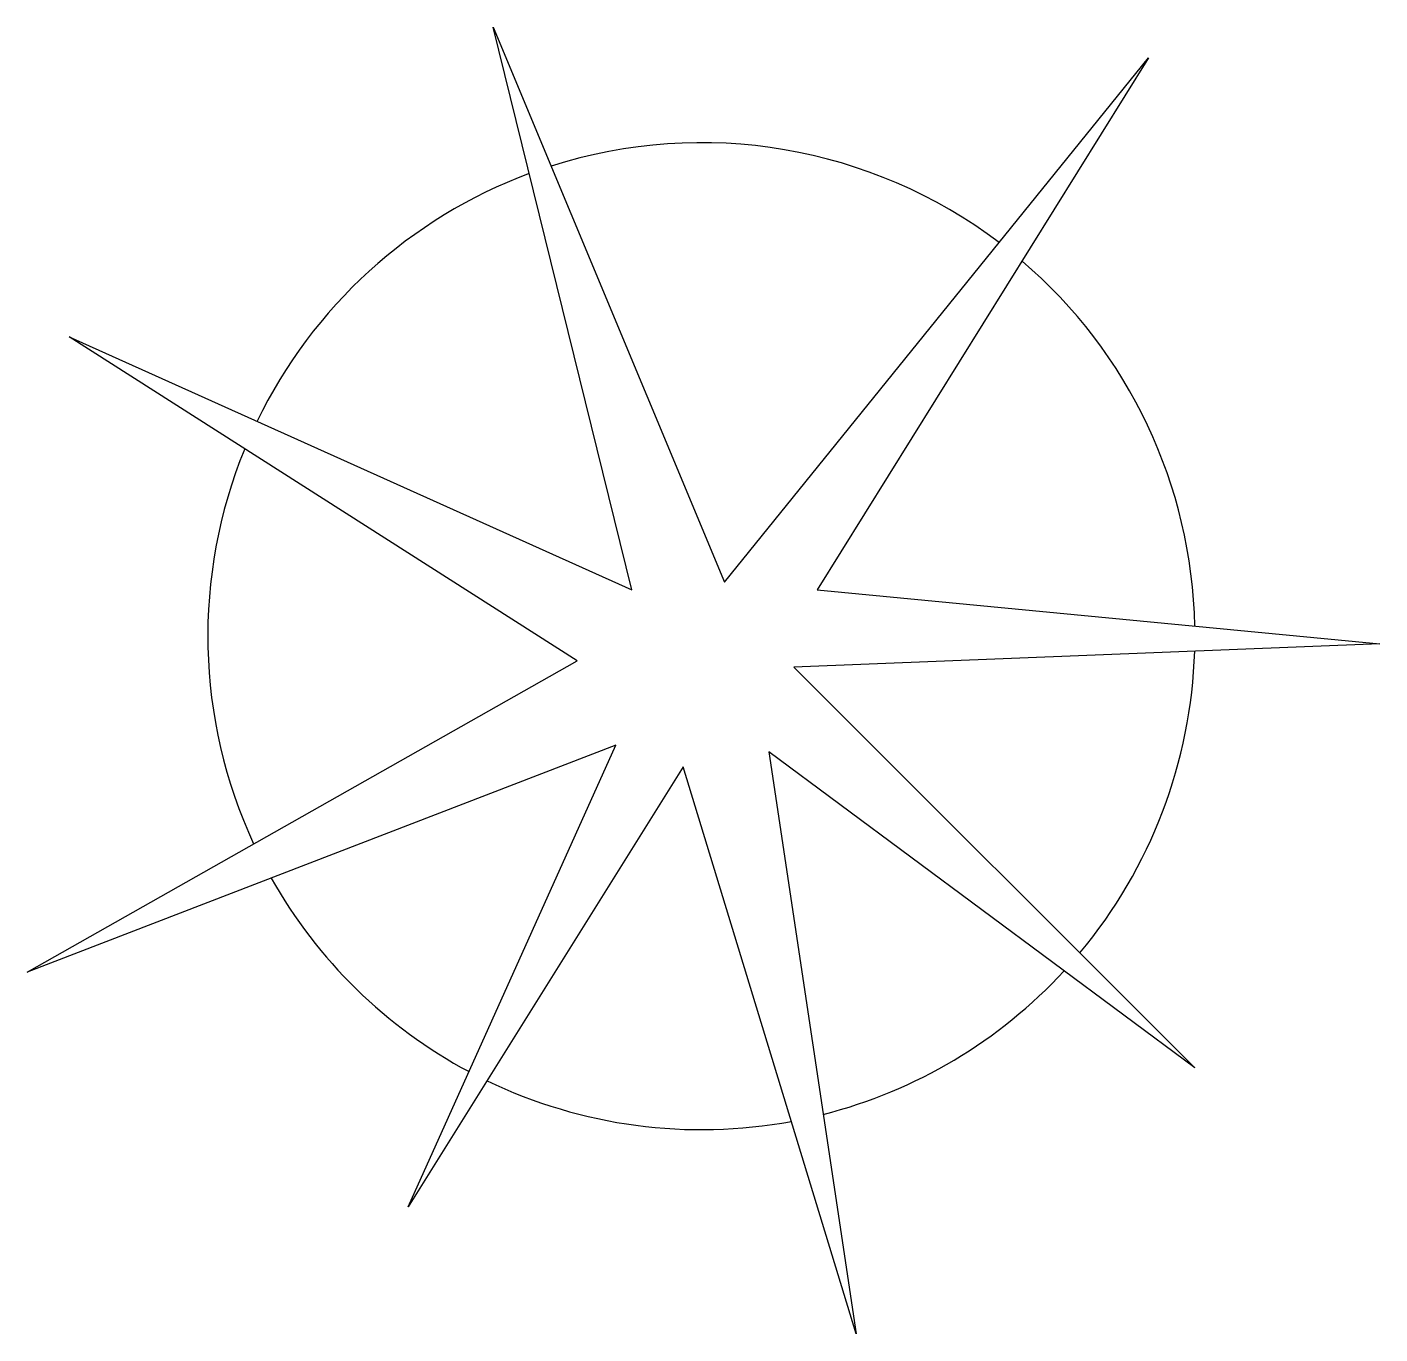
# Model space of a CAD drawing. Extents: x -0.163 to 0.203, y -0.186 to 0.167.
import ezdxf

# ---------------------------------------------------------------- set-up
doc = ezdxf.new("R2010")
doc.units = 0
doc.header["$LTSCALE"] = 1.25
doc.header["$MEASUREMENT"] = 0
doc.layers.get('0').update_dxf_attribs({"linetype": 'CONTINUOUS'})

msp = doc.modelspace()

# ---------------------------------------------------------------- linework, layer by layer
for p, q in [((-0.03688814969377319, 0.1673571023428622), (0.02561545137278642, 0.01734668369214631)), ((0.0006140109461583165, 0.01526320565533013), (-0.03688814969377319, 0.1673571023428622)), ((0.02561545137278642, 0.01734668369214631), (0.140205386661485, 0.1590231901955974)), ((0.140205386661485, 0.1590231901955974), (0.05061689179940743, 0.01526320565533013)), ((-0.1514684768237373, 0.08365512795371899), (0.0006140109461583165, 0.01526320565533013)), ((-0.01420637925373569, -0.003904431170212774), (-0.1514684768237373, 0.08365512795371899)), ((0.05061689179940743, 0.01526320565533013), (0.2027089877280446, 0.0006788593976239099)), ((0.2027089877280446, 0.0006788593976239099), (0.04436653169275218, -0.005571574712824656)), ((-0.1628143997818015, -0.08800071909345064), (-0.01420637925373569, -0.003904431170212774)), ((0.04436653169275218, -0.005571574712824656), (0.1527061068747955, -0.1139124326272238)), ((-0.00377651254949285, -0.02670246168963075), (-0.1628143997818015, -0.08800071909345064)), ((-0.05980613675151147, -0.151415037289901), (-0.00377651254949285, -0.02670246168963075)), ((0.03759792783272076, -0.02850857894895142), (0.06122594920597635, -0.1857885177840046)), ((0.1527061068747955, -0.1139124326272238), (0.03759792783272076, -0.02850857894895142)), ((0.01446925963247736, -0.03257299601140318), (-0.05980613675151147, -0.151415037289901)), ((0.06122594920597635, -0.1857885177840046), (0.01446925963247736, -0.03257299601140318))]:
    msp.add_line(p, q)
for start, end in [(52.886550407253, 107.7245687214336), (110.4020431770233, 154.191929773446), (1.165829783425388, 49.48221012349502), (157.6927992302239, 204.8891258719068), (320.0702450478894, 358.2555566421417), (209.3438201666109, 241.9224388330285), (284.3042945351771, 317.2924506646517), (244.270191246271, 280.5135275018357)]:
    msp.add_arc((0.01936509126613117, 0.002762337434440099), 0.13335, start, end)

doc.saveas('drawing.dxf')
